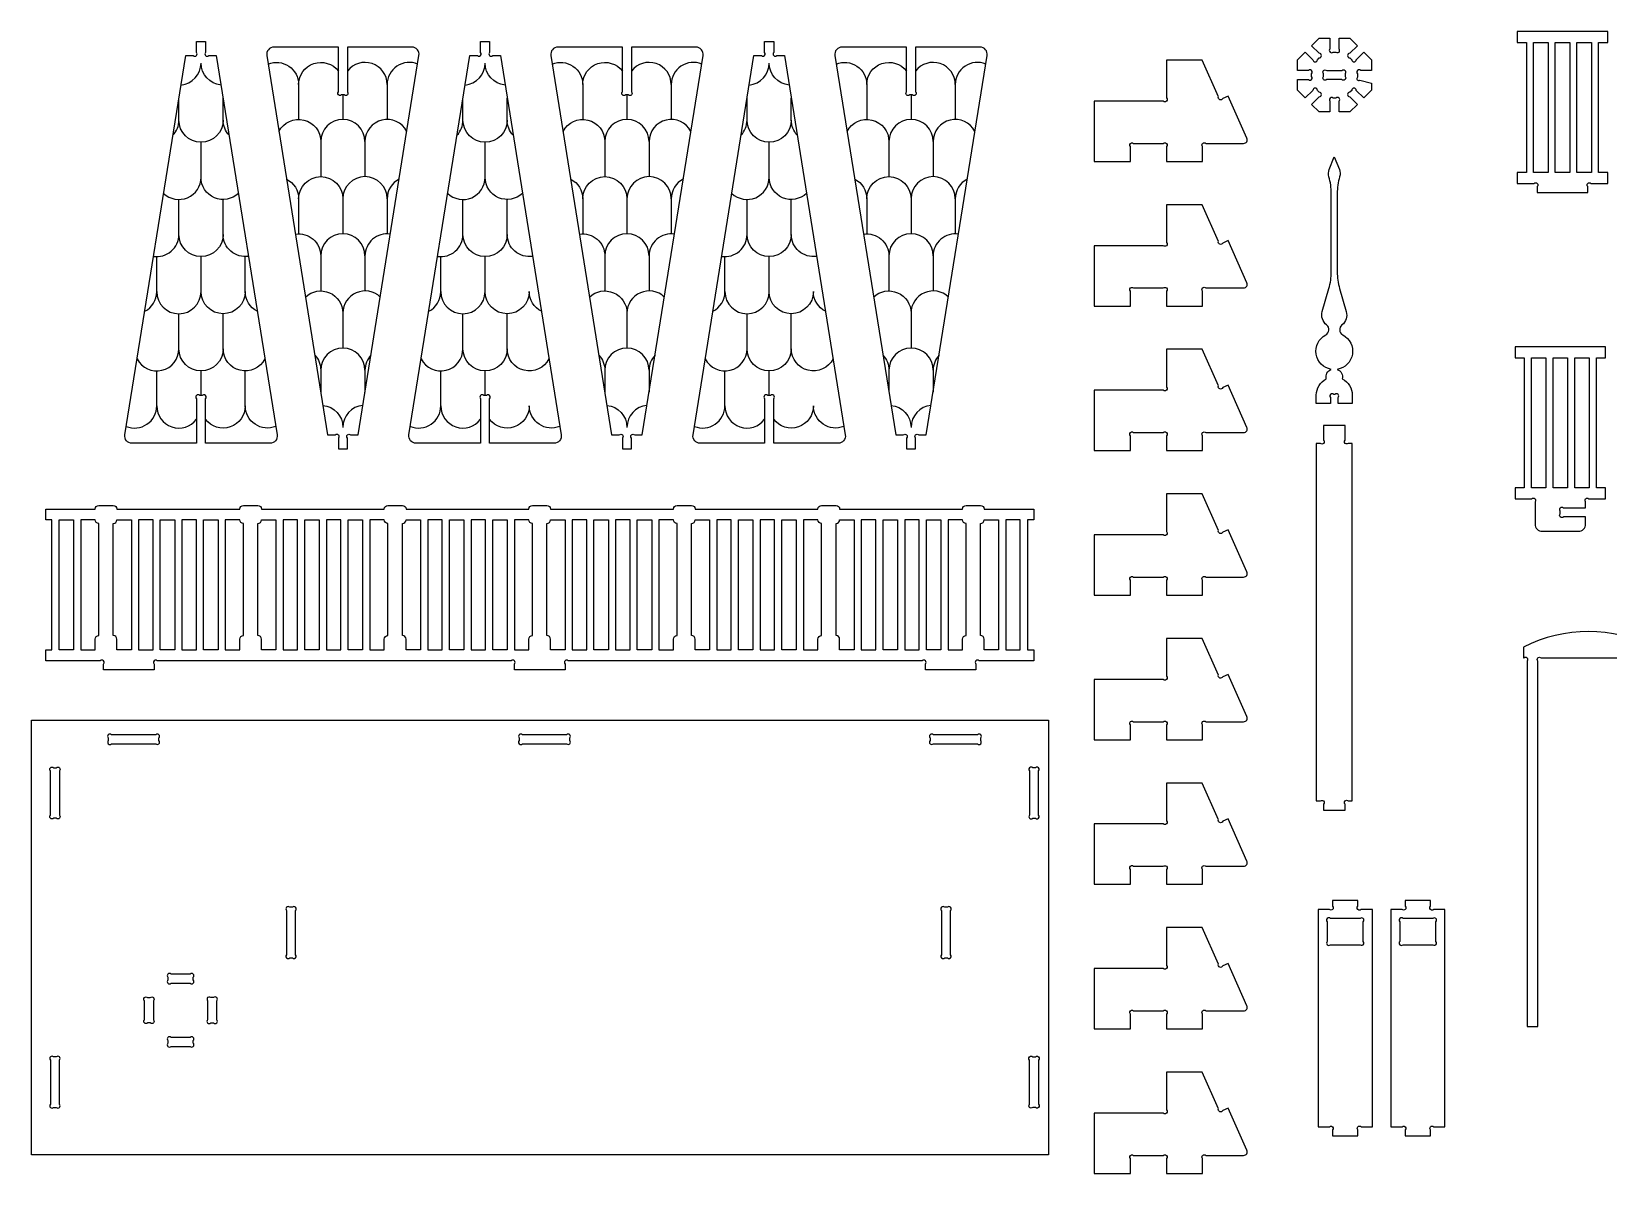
# Model space of a CAD drawing. Extents: x -923 to 1153, y -842 to 974.
# Drawn here: x -890 to -366, y 593 to 972 of the extents above; entities that cross this region are included whole.
import ezdxf

# ---------------------------------------------------------------- set-up
doc = ezdxf.new("R2010")
doc.units = 0
doc.header["$MEASUREMENT"] = 0
doc.layers.get('0').update_dxf_attribs({"linetype": 'CONTINUOUS'})

msp = doc.modelspace()

# ---------------------------------------------------------------- linework, layer by layer
for points in [[(-838.48, 964.34), (-835.96, 964.34, 1), (-834.9, 965.41), (-834.9, 968.97), (-831.9, 968.97), (-831.9, 965.41, 1), (-830.84, 964.34), (-828.32, 964.34), (-808.13, 838.41, -0.464243), (-810.49, 835.61), (-831.9, 835.61), (-831.9, 850.41, 1), (-832.96, 851.48), (-833.84, 851.48, 1), (-834.9, 850.41), (-834.9, 835.61), (-856.3, 835.61, -0.464243), (-858.67, 838.41)], [(-744.14, 964.34), (-741.62, 964.34, 1), (-740.56, 965.41), (-740.56, 968.97), (-737.56, 968.97), (-737.56, 965.41, 1), (-736.5, 964.34), (-733.98, 964.34), (-713.79, 838.41, -0.464243), (-716.16, 835.61), (-737.56, 835.61), (-737.56, 850.41, 1), (-738.62, 851.48), (-739.5, 851.48, 1), (-740.56, 850.41), (-740.56, 835.61), (-761.97, 835.61, -0.464243), (-764.33, 838.41)], [(-649.81, 964.34), (-647.29, 964.34, 1), (-646.23, 965.41), (-646.23, 968.97), (-643.23, 968.97), (-643.23, 965.41, 1), (-642.16, 964.34), (-639.65, 964.34), (-619.46, 838.41, -0.464243), (-621.82, 835.61), (-643.23, 835.61), (-643.23, 850.41, 1), (-644.29, 851.48), (-645.16, 851.48, 1), (-646.23, 850.41), (-646.23, 835.61), (-667.63, 835.61, -0.464243), (-670, 838.41)], [(-449.35, 958.31), (-449.35, 957.19, 1), (-448.56, 956.17), (-444.72, 955.15), (-444.72, 952.8), (-447.25, 950.26), (-449.78, 952.79, 1), (-451.28, 952.79), (-451.9, 952.17, 1), (-451.9, 950.67), (-449.38, 948.14), (-451.91, 945.61), (-455.49, 945.61), (-455.49, 949.18, 1), (-456.55, 950.24), (-457.42, 950.24, 1), (-458.49, 949.18), (-458.49, 945.61), (-462.07, 945.61), (-464.6, 948.14), (-462.07, 950.67, 1), (-462.07, 952.17), (-462.69, 952.79, 1), (-464.19, 952.79), (-466.72, 950.26), (-469.25, 952.8), (-469.25, 956.38), (-465.68, 956.38, 1), (-464.62, 957.44), (-464.62, 958.31, 1), (-465.68, 959.38), (-469.25, 959.38), (-469.25, 962.96), (-466.72, 965.49), (-464.19, 962.96, 1), (-462.69, 962.96), (-462.07, 963.58, 1), (-462.07, 965.08), (-464.6, 967.61), (-462.07, 970.14), (-458.49, 970.14), (-458.49, 966.57, 1), (-457.42, 965.51), (-456.55, 965.51, 1), (-455.49, 966.57), (-455.49, 970.14), (-451.91, 970.14), (-449.38, 967.61), (-451.9, 965.08, 1), (-451.9, 963.58), (-451.28, 962.96, 1), (-449.78, 962.96), (-447.25, 965.49), (-444.72, 962.96), (-444.72, 959.38), (-448.29, 959.38, 1)], [(-372.88, 918.91), (-372.88, 920.85, -1), (-371.81, 921.91), (-366.28, 921.91), (-366.28, 925.51), (-369.28, 925.51), (-369.28, 968.71), (-366.28, 968.71), (-366.28, 972.31), (-396.28, 972.31), (-396.28, 968.71), (-393.28, 968.71), (-393.28, 925.51), (-396.28, 925.51), (-396.28, 921.91), (-390.74, 921.91, -1), (-389.68, 920.85), (-389.68, 918.91)], [(-791.36, 838.41), (-788.85, 838.41, -1), (-787.79, 837.34), (-787.79, 833.78), (-784.79, 833.78), (-784.79, 837.34, -1), (-783.72, 838.41), (-781.21, 838.41), (-761.01, 964.34, 0.464243), (-763.38, 967.14), (-784.79, 967.14), (-784.79, 952.34, -1), (-785.85, 951.27), (-786.72, 951.27, -1), (-787.79, 952.34), (-787.79, 967.14), (-809.19, 967.14, 0.464243), (-811.56, 964.34)], [(-697.03, 838.41), (-694.51, 838.41, -1), (-693.45, 837.34), (-693.45, 833.78), (-690.45, 833.78), (-690.45, 837.34, -1), (-689.39, 838.41), (-686.87, 838.41), (-666.68, 964.34, 0.464243), (-669.05, 967.14), (-690.45, 967.14), (-690.45, 952.34, -1), (-691.51, 951.27), (-692.39, 951.27, -1), (-693.45, 952.34), (-693.45, 967.14), (-714.85, 967.14, 0.464243), (-717.22, 964.34)], [(-602.69, 838.41), (-600.18, 838.41, -1), (-599.11, 837.34), (-599.11, 833.78), (-596.11, 833.78), (-596.11, 837.34, -1), (-595.05, 838.41), (-592.54, 838.41), (-572.34, 964.34, 0.464243), (-574.71, 967.14), (-596.11, 967.14), (-596.11, 952.34, -1), (-597.18, 951.27), (-598.05, 951.27, -1), (-599.11, 952.34), (-599.11, 967.14), (-620.52, 967.14, 0.464243), (-622.89, 964.34)], [(-512.78, 962.81), (-512.78, 950.27, -1), (-513.84, 949.21), (-536.78, 949.21), (-536.78, 929.18), (-524.78, 929.18), (-524.78, 934.12, -1), (-523.71, 935.18), (-513.84, 935.18, -1), (-512.78, 934.12), (-512.78, 929.18), (-500.78, 929.18), (-500.78, 934.12, -1), (-499.71, 935.18), (-487.16, 935.18, 0.543691), (-486.07, 936.88), (-492.35, 950.89), (-494.12, 950.1, -1), (-495.52, 950.64), (-500.97, 962.81)], [(-459.57, 959.38), (-454.56, 959.38, -1), (-453.5, 958.31), (-453.5, 957.44, -1), (-454.56, 956.38), (-459.57, 956.38, -1), (-460.63, 957.44), (-460.63, 958.31, -1)], [(-454.22, 871.58, -0.718799), (-456.07, 860.16, -0.374013), (-454.4, 856.98, -0.284044), (-451.1, 851.64), (-451.1, 848.85), (-455.82, 848.85), (-455.82, 850.79, 1), (-456.89, 851.85), (-457.25, 851.85, 1), (-458.31, 850.79), (-458.31, 848.85), (-463.03, 848.85), (-463.03, 851.64, -0.284044), (-459.73, 856.98, -0.374013), (-458.06, 860.16, -0.718799), (-459.91, 871.58, 0.544401), (-459.61, 874.9, -0.306065), (-461.05, 879.31), (-458.83, 887.03, 0.070039), (-458.06, 892.52), (-458.06, 918.55, 0.071071), (-458.86, 924.12, -0.166187), (-458.75, 926.48), (-457.07, 930.75), (-455.38, 926.48, -0.166187), (-455.28, 924.12, 0.071071), (-456.07, 918.55), (-456.07, 892.52, 0.070039), (-455.3, 887.03), (-453.08, 879.31, -0.306065), (-454.52, 874.9, 0.544401)], [(-512.78, 914.81), (-512.78, 902.27, -1), (-513.84, 901.21), (-536.78, 901.21), (-536.78, 881.18), (-524.78, 881.18), (-524.78, 886.12, -1), (-523.71, 887.18), (-513.84, 887.18, -1), (-512.78, 886.12), (-512.78, 881.18), (-500.78, 881.18), (-500.78, 886.12, -1), (-499.71, 887.18), (-487.16, 887.18, 0.543691), (-486.07, 888.88), (-492.35, 902.89), (-494.12, 902.1, -1), (-495.52, 902.64), (-500.97, 914.81)], [(-512.78, 866.81), (-512.78, 854.27, -1), (-513.84, 853.21), (-536.78, 853.21), (-536.78, 833.18), (-524.78, 833.18), (-524.78, 838.12, -1), (-523.71, 839.18), (-513.84, 839.18, -1), (-512.78, 838.12), (-512.78, 833.18), (-500.78, 833.18), (-500.78, 838.12, -1), (-499.71, 839.18), (-487.16, 839.18, 0.543691), (-486.07, 840.88), (-492.35, 854.89), (-494.12, 854.1, -1), (-495.52, 854.64), (-500.97, 866.81)], [(-397.01, 817.18), (-391.47, 817.18, -1), (-390.41, 816.12), (-390.41, 808.78, 0.414214), (-388.01, 806.38), (-376.01, 806.38, 0.414214), (-373.61, 808.78), (-373.61, 811.18), (-380.95, 811.18, -1), (-382.01, 812.24), (-382.01, 813.12, -1), (-380.95, 814.18), (-373.61, 814.18), (-373.61, 816.12, -1), (-372.55, 817.18), (-367.01, 817.18), (-367.01, 820.78), (-370.01, 820.78), (-370.01, 863.98), (-367.01, 863.98), (-367.01, 867.58), (-397.01, 867.58), (-397.01, 863.98), (-394.01, 863.98), (-394.01, 820.78), (-397.01, 820.78)], [(-451.1, 835.57), (-452.44, 835.57, -1), (-453.5, 836.63), (-453.5, 841.57), (-460.63, 841.57), (-460.63, 836.63, -1), (-461.69, 835.57), (-463.03, 835.57), (-463.03, 716.85), (-461.69, 716.85, -1), (-460.63, 715.79), (-460.63, 713.85), (-453.5, 713.85), (-453.5, 715.79, -1), (-452.44, 716.85), (-451.1, 716.85)], [(-512.78, 818.81), (-512.78, 806.27, -1), (-513.84, 805.21), (-536.78, 805.21), (-536.78, 785.18), (-524.78, 785.18), (-524.78, 790.12, -1), (-523.71, 791.18), (-513.84, 791.18, -1), (-512.78, 790.12), (-512.78, 785.18), (-500.78, 785.18), (-500.78, 790.12, -1), (-499.71, 791.18), (-487.16, 791.18, 0.543691), (-486.07, 792.88), (-492.35, 806.89), (-494.12, 806.1, -1), (-495.52, 806.64), (-500.97, 818.81)], [(-556.86, 763.39), (-575, 763.39, 1), (-576.06, 762.33), (-576.06, 760.39), (-592.86, 760.39), (-592.86, 762.33, 1), (-593.92, 763.39), (-711.46, 763.39, 1), (-712.52, 762.33), (-712.52, 760.39), (-729.32, 760.39), (-729.32, 762.33, 1), (-730.38, 763.39), (-847.92, 763.39, 1), (-848.98, 762.33), (-848.98, 760.39), (-865.78, 760.39), (-865.78, 762.33, 1), (-866.84, 763.39), (-884.98, 763.39), (-884.98, 766.99), (-882.92, 766.99), (-882.92, 810.19), (-884.98, 810.19), (-884.98, 813.79), (-868.52, 813.79, -0.414214), (-867.32, 814.99), (-862.52, 814.99, -0.414214), (-861.32, 813.79), (-820.52, 813.79, -0.414214), (-819.32, 814.99), (-814.52, 814.99, -0.414214), (-813.32, 813.79), (-772.52, 813.79, -0.414214), (-771.32, 814.99), (-766.52, 814.99, -0.414214), (-765.32, 813.79), (-724.52, 813.79, -0.414214), (-723.32, 814.99), (-718.52, 814.99, -0.414214), (-717.32, 813.79), (-676.52, 813.79, -0.414214), (-675.32, 814.99), (-670.52, 814.99, -0.414214), (-669.32, 813.79), (-628.52, 813.79, -0.414214), (-627.32, 814.99), (-622.52, 814.99, -0.414214), (-621.32, 813.79), (-580.52, 813.79, -0.414214), (-579.32, 814.99), (-574.52, 814.99, -0.414214), (-573.32, 813.79), (-556.86, 813.79), (-556.86, 810.19), (-558.92, 810.19), (-558.92, 766.99), (-556.86, 766.99)], [(-867.32, 771.79), (-867.32, 808.99, -0.414214), (-868.52, 810.19), (-873.32, 810.19), (-873.32, 766.99), (-868.52, 766.99), (-868.52, 770.59, -0.414214)], [(-862.52, 771.79), (-862.52, 808.99, 0.414214), (-861.32, 810.19), (-856.52, 810.19), (-856.52, 766.99), (-861.32, 766.99), (-861.32, 770.59, 0.414214)], [(-820.52, 766.99), (-820.52, 770.59, -0.414214), (-819.32, 771.79), (-819.32, 808.99, -0.414214), (-820.52, 810.19), (-825.32, 810.19), (-825.32, 766.99)], [(-813.32, 766.99), (-813.32, 770.59, 0.414214), (-814.52, 771.79), (-814.52, 808.99, 0.414214), (-813.32, 810.19), (-808.52, 810.19), (-808.52, 766.99)], [(-771.32, 771.79), (-771.32, 808.99, -0.414214), (-772.52, 810.19), (-777.32, 810.19), (-777.32, 766.99), (-772.52, 766.99), (-772.52, 770.59, -0.414214)], [(-766.52, 771.79), (-766.52, 808.99, 0.414214), (-765.32, 810.19), (-760.52, 810.19), (-760.52, 766.99), (-765.32, 766.99), (-765.32, 770.59, 0.414214)], [(-724.52, 766.99), (-724.52, 770.59, -0.414214), (-723.32, 771.79), (-723.32, 808.99, -0.414214), (-724.52, 810.19), (-729.32, 810.19), (-729.32, 766.99)], [(-717.32, 766.99), (-717.32, 770.59, 0.414214), (-718.52, 771.79), (-718.52, 808.99, 0.414214), (-717.32, 810.19), (-712.52, 810.19), (-712.52, 766.99)], [(-675.32, 771.79), (-675.32, 808.99, -0.414214), (-676.52, 810.19), (-681.32, 810.19), (-681.32, 766.99), (-676.52, 766.99), (-676.52, 770.59, -0.414214)], [(-669.32, 766.99), (-669.32, 770.59, 0.414214), (-670.52, 771.79), (-670.52, 808.99, 0.414214), (-669.32, 810.19), (-664.52, 810.19), (-664.52, 766.99)], [(-627.32, 771.79), (-627.32, 808.99, -0.414214), (-628.52, 810.19), (-633.32, 810.19), (-633.32, 766.99), (-628.52, 766.99), (-628.52, 770.59, -0.414214)], [(-621.32, 766.99), (-621.32, 770.59, 0.414214), (-622.52, 771.79), (-622.52, 808.99, 0.414214), (-621.32, 810.19), (-616.52, 810.19), (-616.52, 766.99)], [(-579.32, 771.79), (-579.32, 808.99, -0.414214), (-580.52, 810.19), (-585.32, 810.19), (-585.32, 766.99), (-580.52, 766.99), (-580.52, 770.59, -0.414214)], [(-573.32, 766.99), (-573.32, 770.59, 0.414214), (-574.52, 771.79), (-574.52, 808.99, 0.414214), (-573.32, 810.19), (-568.52, 810.19), (-568.52, 766.99)], [(-512.78, 770.81), (-512.78, 758.27, -1), (-513.84, 757.21), (-536.78, 757.21), (-536.78, 737.18), (-524.78, 737.18), (-524.78, 742.12, -1), (-523.71, 743.18), (-513.84, 743.18, -1), (-512.78, 742.12), (-512.78, 737.18), (-500.78, 737.18), (-500.78, 742.12, -1), (-499.71, 743.18), (-487.16, 743.18, 0.543691), (-486.07, 744.88), (-492.35, 758.89), (-494.12, 758.1, -1), (-495.52, 758.64), (-500.97, 770.81)], [(-389.46, 641.96), (-389.46, 763.29, -1), (-388.4, 764.36), (-356.92, 764.36, -1), (-355.86, 763.29), (-355.86, 641.96), (-352.26, 641.96), (-352.26, 763.29, -1), (-351.2, 764.36), (-351.06, 764.36), (-351.06, 767.96, 0.238913), (-394.26, 767.96), (-394.26, 764.36), (-394.12, 764.36, -1), (-393.06, 763.29), (-393.06, 641.96)], [(-848.45, 738.83), (-863.13, 738.83, 1), (-864.19, 737.77), (-864.19, 736.9, 1), (-863.13, 735.83), (-848.45, 735.83, 1), (-847.39, 736.9), (-847.39, 737.77, 1)], [(-726.67, 735.83), (-711.99, 735.83, 1), (-710.93, 736.9), (-710.93, 737.77, 1), (-711.99, 738.83), (-726.67, 738.83, 1), (-727.73, 737.77), (-727.73, 736.9, 1)], [(-575.53, 738.83), (-590.2, 738.83, 1), (-591.27, 737.77), (-591.27, 736.9, 1), (-590.2, 735.83), (-575.53, 735.83, 1), (-574.47, 736.9), (-574.47, 737.77, 1)], [(-880.39, 726.84), (-880.39, 712.16, -1), (-881.45, 711.1), (-882.33, 711.1, -1), (-883.39, 712.16), (-883.39, 726.84, -1), (-882.33, 727.9), (-881.45, 727.9, -1)], [(-558.27, 726.84), (-558.27, 712.16, 1), (-557.2, 711.1), (-556.33, 711.1, 1), (-555.27, 712.16), (-555.27, 726.84, 1), (-556.33, 727.9), (-557.2, 727.9, 1)], [(-512.78, 722.81), (-512.78, 710.27, -1), (-513.84, 709.21), (-536.78, 709.21), (-536.78, 689.18), (-524.78, 689.18), (-524.78, 694.12, -1), (-523.71, 695.18), (-513.84, 695.18, -1), (-512.78, 694.12), (-512.78, 689.18), (-500.78, 689.18), (-500.78, 694.12, -1), (-499.71, 695.18), (-487.16, 695.18, 0.543691), (-486.07, 696.88), (-492.35, 710.89), (-494.12, 710.1, -1), (-495.52, 710.64), (-500.97, 722.81)], [(-805, 680.5), (-805, 665.82, 1), (-803.94, 664.76), (-803.06, 664.76, 1), (-802, 665.82), (-802, 680.5, 1), (-803.06, 681.56), (-803.94, 681.56, 1)], [(-587.5, 680.5), (-587.5, 665.82, 1), (-586.44, 664.76), (-585.56, 664.76, 1), (-584.5, 665.82), (-584.5, 680.5, 1), (-585.56, 681.56), (-586.44, 681.56, 1)], [(-457.62, 683.82), (-457.62, 681.88, -1), (-458.68, 680.82), (-462.42, 680.82), (-462.42, 608.7), (-458.68, 608.7, -1), (-457.62, 607.64), (-457.62, 605.7), (-449.22, 605.7), (-449.22, 607.64, -1), (-448.16, 608.7), (-444.42, 608.7), (-444.42, 680.82), (-448.16, 680.82, -1), (-449.22, 681.88), (-449.22, 683.82)], [(-433.5, 683.82), (-433.5, 681.88, -1), (-434.56, 680.82), (-438.3, 680.82), (-438.3, 608.7), (-434.56, 608.7, -1), (-433.5, 607.64), (-433.5, 605.7), (-425.1, 605.7), (-425.1, 607.64, -1), (-424.04, 608.7), (-420.3, 608.7), (-420.3, 680.82), (-424.04, 680.82, -1), (-425.1, 681.88), (-425.1, 683.82)], [(-459.42, 676.76), (-459.42, 670.19, 1), (-458.36, 669.13), (-448.48, 669.13, 1), (-447.42, 670.19), (-447.42, 676.76, 1), (-448.48, 677.82), (-458.36, 677.82, 1)], [(-435.3, 676.76), (-435.3, 670.19, 1), (-434.24, 669.13), (-424.36, 669.13, 1), (-423.3, 670.19), (-423.3, 676.76, 1), (-424.36, 677.82), (-434.24, 677.82, 1)], [(-512.78, 674.81), (-512.78, 662.27, -1), (-513.84, 661.21), (-536.78, 661.21), (-536.78, 641.18), (-524.78, 641.18), (-524.78, 646.12, -1), (-523.71, 647.18), (-513.84, 647.18, -1), (-512.78, 646.12), (-512.78, 641.18), (-500.78, 641.18), (-500.78, 646.12, -1), (-499.71, 647.18), (-487.16, 647.18, 0.543691), (-486.07, 648.88), (-492.35, 662.89), (-494.12, 662.1, -1), (-495.52, 662.64), (-500.97, 674.81)], [(-843.33, 656.36), (-837.05, 656.36, 1), (-835.99, 657.42), (-835.99, 658.3, 1), (-837.05, 659.36), (-843.33, 659.36, 1), (-844.39, 658.3), (-844.39, 657.42, 1)], [(-849.19, 650.5), (-849.19, 644.22, -1), (-850.25, 643.16), (-851.13, 643.16, -1), (-852.19, 644.22), (-852.19, 650.5, -1), (-851.13, 651.56), (-850.25, 651.56, -1)], [(-831.19, 650.5), (-831.19, 644.22, 1), (-830.13, 643.16), (-829.25, 643.16, 1), (-828.19, 644.22), (-828.19, 650.5, 1), (-829.25, 651.56), (-830.13, 651.56, 1)], [(-837.05, 638.36), (-843.33, 638.36, 1), (-844.39, 637.3), (-844.39, 636.42, 1), (-843.33, 635.36), (-837.05, 635.36, 1), (-835.99, 636.42), (-835.99, 637.3, 1)], [(-883.39, 630.84), (-883.39, 616.16, 1), (-882.33, 615.1), (-881.45, 615.1, 1), (-880.39, 616.16), (-880.39, 630.84, 1), (-881.45, 631.9), (-882.33, 631.9, 1)], [(-555.27, 630.84), (-555.27, 616.16, -1), (-556.33, 615.1), (-557.2, 615.1, -1), (-558.27, 616.16), (-558.27, 630.84, -1), (-557.2, 631.9), (-556.33, 631.9, -1)], [(-512.78, 626.81), (-512.78, 614.27, -1), (-513.84, 613.21), (-536.78, 613.21), (-536.78, 593.18), (-524.78, 593.18), (-524.78, 598.12, -1), (-523.71, 599.18), (-513.84, 599.18, -1), (-512.78, 598.12), (-512.78, 593.18), (-500.78, 593.18), (-500.78, 598.12, -1), (-499.71, 599.18), (-487.16, 599.18, 0.543691), (-486.07, 600.88), (-492.35, 614.89), (-494.12, 614.1, -1), (-495.52, 614.64), (-500.97, 626.81)]]:
    msp.add_lwpolyline(points, format="xyb", close=True)
for points in [[(-390.88, 925.51), (-390.88, 968.71), (-386.08, 968.71), (-386.08, 925.51)], [(-383.68, 925.51), (-383.68, 968.71), (-378.88, 968.71), (-378.88, 925.51)], [(-376.48, 925.51), (-376.48, 968.71), (-371.68, 968.71), (-371.68, 925.51)], [(-391.61, 820.78), (-391.61, 863.98), (-386.81, 863.98), (-386.81, 820.78)], [(-384.41, 820.78), (-384.41, 863.98), (-379.61, 863.98), (-379.61, 820.78)], [(-377.21, 820.78), (-377.21, 863.98), (-372.41, 863.98), (-372.41, 820.78)], [(-880.52, 766.99), (-880.52, 810.19), (-875.72, 810.19), (-875.72, 766.99)], [(-849.32, 766.99), (-849.32, 810.19), (-854.12, 810.19), (-854.12, 766.99)], [(-842.12, 810.19), (-842.12, 766.99), (-846.92, 766.99), (-846.92, 810.19)], [(-834.92, 766.99), (-834.92, 810.19), (-839.72, 810.19), (-839.72, 766.99)], [(-827.72, 810.19), (-827.72, 766.99), (-832.52, 766.99), (-832.52, 810.19)], [(-806.12, 810.19), (-806.12, 766.99), (-801.32, 766.99), (-801.32, 810.19)], [(-798.92, 766.99), (-798.92, 810.19), (-794.12, 810.19), (-794.12, 766.99)], [(-791.72, 810.19), (-791.72, 766.99), (-786.92, 766.99), (-786.92, 810.19)], [(-784.52, 766.99), (-784.52, 810.19), (-779.72, 810.19), (-779.72, 766.99)], [(-753.32, 766.99), (-753.32, 810.19), (-758.12, 810.19), (-758.12, 766.99)], [(-746.12, 810.19), (-746.12, 766.99), (-750.92, 766.99), (-750.92, 810.19)], [(-738.92, 766.99), (-738.92, 810.19), (-743.72, 810.19), (-743.72, 766.99)], [(-731.72, 810.19), (-731.72, 766.99), (-736.52, 766.99), (-736.52, 810.19)], [(-710.12, 810.19), (-710.12, 766.99), (-705.32, 766.99), (-705.32, 810.19)], [(-702.92, 766.99), (-702.92, 810.19), (-698.12, 810.19), (-698.12, 766.99)], [(-695.72, 810.19), (-695.72, 766.99), (-690.92, 766.99), (-690.92, 810.19)], [(-688.52, 766.99), (-688.52, 810.19), (-683.72, 810.19), (-683.72, 766.99)], [(-662.12, 810.19), (-662.12, 766.99), (-657.32, 766.99), (-657.32, 810.19)], [(-654.92, 766.99), (-654.92, 810.19), (-650.12, 810.19), (-650.12, 766.99)], [(-647.72, 810.19), (-647.72, 766.99), (-642.92, 766.99), (-642.92, 810.19)], [(-640.52, 766.99), (-640.52, 810.19), (-635.72, 810.19), (-635.72, 766.99)], [(-614.12, 810.19), (-614.12, 766.99), (-609.32, 766.99), (-609.32, 810.19)], [(-606.92, 766.99), (-606.92, 810.19), (-602.12, 810.19), (-602.12, 766.99)], [(-599.72, 810.19), (-599.72, 766.99), (-594.92, 766.99), (-594.92, 810.19)], [(-592.52, 766.99), (-592.52, 810.19), (-587.72, 810.19), (-587.72, 766.99)], [(-561.32, 766.99), (-561.32, 810.19), (-566.12, 810.19), (-566.12, 766.99)], [(-889.67, 743.63), (-551.98, 743.63), (-551.98, 599.36), (-889.67, 599.36)]]:
    msp.add_lwpolyline(points, close=True)
for points in [[(-840.05, 954.54, 0.386683), (-833.4, 961.86)], [(-826.75, 954.54, -0.386683), (-833.4, 961.86)], [(-811.11, 961.53, -0.533027), (-800.98, 954.73, -0.718135), (-787.79, 959.18)], [(-761.46, 961.53, 0.533027), (-771.59, 954.73, 0.718135), (-784.79, 959.18)], [(-745.71, 954.54, 0.386683), (-739.06, 961.86)], [(-732.41, 954.54, -0.386683), (-739.06, 961.86)], [(-716.77, 961.53, -0.533027), (-706.64, 954.73, -0.718135), (-693.45, 959.18)], [(-667.13, 961.53, 0.533027), (-677.26, 954.73, 0.718135), (-690.45, 959.18)], [(-651.38, 954.54, 0.386683), (-644.73, 961.86)], [(-638.08, 954.54, -0.386683), (-644.73, 961.86)], [(-622.44, 961.53, -0.533027), (-612.31, 954.73, -0.718135), (-599.11, 959.18)], [(-572.79, 961.53, 0.533027), (-582.92, 954.73, 0.718135), (-596.11, 959.18)], [(-842.72, 937.87, 0.190036), (-840.74, 942.88)], [(-824.07, 937.87, -0.190036), (-826.05, 942.88, -1), (-840.74, 942.88)], [(-807.51, 939.12, -0.786796), (-793.63, 935.76)], [(-765.06, 939.12, 0.786796), (-778.94, 935.76, 1), (-793.63, 935.76)], [(-748.39, 937.87, 0.190036), (-746.41, 942.88)], [(-729.74, 937.87, -0.190036), (-731.72, 942.88, -1), (-746.41, 942.88)], [(-713.18, 939.12, -0.786796), (-699.3, 935.76)], [(-670.72, 939.12, 0.786796), (-684.6, 935.76, 1), (-699.3, 935.76)], [(-654.05, 937.87, 0.190036), (-652.07, 942.88)], [(-635.4, 937.87, -0.190036), (-637.38, 942.88, -1), (-652.07, 942.88)], [(-618.84, 939.12, -0.786796), (-604.96, 935.76)], [(-576.39, 939.12, 0.786796), (-590.27, 935.76, 1), (-604.96, 935.76)], [(-845.81, 918.59, 0.659483), (-833.4, 923.91)], [(-820.98, 918.59, -0.659483), (-833.4, 923.91)], [(-804.98, 923.33, -0.281609), (-800.98, 916.79, -1), (-786.29, 916.79)], [(-767.59, 923.33, 0.281609), (-771.59, 916.79, 1), (-786.29, 916.79)], [(-751.48, 918.59, 0.659483), (-739.06, 923.91)], [(-726.65, 918.59, -0.659483), (-739.06, 923.91)], [(-710.64, 923.33, -0.281609), (-706.64, 916.79, -1), (-691.95, 916.79)], [(-673.26, 923.33, 0.281609), (-677.26, 916.79, 1), (-691.95, 916.79)], [(-657.14, 918.59, 0.659483), (-644.73, 923.91)], [(-632.31, 918.59, -0.659483), (-644.73, 923.91)], [(-616.31, 923.33, -0.281609), (-612.31, 916.79, -1), (-597.61, 916.79)], [(-578.92, 923.33, 0.281609), (-582.92, 916.79, 1), (-597.61, 916.79)], [(-849.17, 897.67, 0.457939), (-840.74, 904.94)], [(-817.63, 897.67, -0.457939), (-826.05, 904.94, -1), (-840.74, 904.94)], [(-802.05, 905.08, -0.457939), (-793.63, 897.81)], [(-770.52, 905.08, 0.457939), (-778.94, 897.81, 1), (-793.63, 897.81)], [(-754.83, 897.67, 0.457939), (-746.41, 904.94)], [(-723.29, 897.67, -0.457939), (-731.72, 904.94, -1), (-746.41, 904.94)], [(-707.72, 905.08, -0.457939), (-699.3, 897.81)], [(-676.18, 905.08, 0.457939), (-684.6, 897.81, 1), (-699.3, 897.81)], [(-660.5, 897.67, 0.457939), (-652.07, 904.94)], [(-628.96, 897.67, -0.457939), (-637.38, 904.94, -1), (-652.07, 904.94)], [(-613.38, 905.08, -0.457939), (-604.96, 897.81)], [(-581.85, 905.08, 0.457939), (-590.27, 897.81, 1), (-604.96, 897.81)], [(-852.09, 879.42, 0.281609), (-848.09, 885.96, 1), (-833.4, 885.96)], [(-814.7, 879.42, -0.281609), (-818.7, 885.96, -1), (-833.4, 885.96)], [(-798.7, 884.16, -0.659483), (-786.29, 878.84)], [(-773.87, 884.16, 0.659483), (-786.29, 878.84)], [(-757.76, 879.42, 0.281609), (-753.76, 885.96, 1), (-739.06, 885.96)], [(-720.37, 879.42, -0.281609), (-724.37, 885.96, -1), (-739.06, 885.96)], [(-704.36, 884.16, -0.659483), (-691.95, 878.84)], [(-679.54, 884.16, 0.659483), (-691.95, 878.84)], [(-663.42, 879.42, 0.281609), (-659.42, 885.96, 1), (-644.73, 885.96)], [(-626.03, 879.42, -0.281609), (-630.03, 885.96, -1), (-644.73, 885.96)], [(-610.03, 884.16, -0.659483), (-597.61, 878.84)], [(-585.2, 884.16, 0.659483), (-597.61, 878.84)], [(-854.62, 863.63, 0.786796), (-840.74, 866.99)], [(-812.17, 863.63, -0.786796), (-826.05, 866.99, -1), (-840.74, 866.99)], [(-795.61, 864.88, -0.190036), (-793.63, 859.87)], [(-776.96, 864.88, 0.190036), (-778.94, 859.87, 1), (-793.63, 859.87)], [(-760.29, 863.63, 0.786796), (-746.41, 866.99)], [(-717.84, 863.63, -0.786796), (-731.72, 866.99, -1), (-746.41, 866.99)], [(-701.27, 864.88, -0.190036), (-699.3, 859.87)], [(-682.63, 864.88, 0.190036), (-684.6, 859.87, 1), (-699.3, 859.87)], [(-665.95, 863.63, 0.786796), (-652.07, 866.99)], [(-623.5, 863.63, -0.786796), (-637.38, 866.99, -1), (-652.07, 866.99)], [(-606.94, 864.88, -0.190036), (-604.96, 859.87)], [(-588.29, 864.88, 0.190036), (-590.27, 859.87, 1), (-604.96, 859.87)], [(-858.22, 841.22, 0.533027), (-848.09, 848.02, 0.718135), (-834.9, 843.57)], [(-808.58, 841.22, -0.533027), (-818.7, 848.02, -0.718135), (-831.9, 843.57)], [(-792.94, 848.21, -0.386683), (-786.29, 840.89)], [(-779.63, 848.21, 0.386683), (-786.29, 840.89)], [(-763.88, 841.22, 0.533027), (-753.76, 848.02, 0.718135), (-740.56, 843.57)], [(-714.24, 841.22, -0.533027), (-724.37, 848.02, -0.718135), (-737.56, 843.57)], [(-698.6, 848.21, -0.386683), (-691.95, 840.89)], [(-685.3, 848.21, 0.386683), (-691.95, 840.89)], [(-669.55, 841.22, 0.533027), (-659.42, 848.02, 0.718135), (-646.23, 843.57)], [(-619.91, 841.22, -0.533027), (-630.03, 848.02, -0.718135), (-643.23, 843.57)], [(-604.27, 848.21, -0.386683), (-597.61, 840.89)], [(-590.96, 848.21, 0.386683), (-597.61, 840.89)]]:
    msp.add_lwpolyline(points, format="xyb")
for points in [[(-800.98, 954.73), (-800.98, 943.11)], [(-771.59, 954.73), (-771.59, 943.11)], [(-706.64, 954.73), (-706.64, 943.11)], [(-677.26, 954.73), (-677.26, 943.11)], [(-612.31, 954.73), (-612.31, 943.11)], [(-582.92, 954.73), (-582.92, 943.11)], [(-840.74, 942.88), (-840.74, 950.2)], [(-826.05, 942.88), (-826.05, 950.2)], [(-786.29, 951.27), (-786.29, 943.11)], [(-746.41, 942.88), (-746.41, 950.2)], [(-731.72, 942.88), (-731.72, 950.2)], [(-691.95, 951.27), (-691.95, 943.11)], [(-652.07, 942.88), (-652.07, 950.2)], [(-637.38, 942.88), (-637.38, 950.2)], [(-597.61, 951.27), (-597.61, 943.11)], [(-833.4, 923.91), (-833.4, 935.54)], [(-793.63, 935.76), (-793.63, 924.13)], [(-778.94, 935.76), (-778.94, 924.13)], [(-739.06, 923.91), (-739.06, 935.54)], [(-699.3, 935.76), (-699.3, 924.13)], [(-684.6, 935.76), (-684.6, 924.13)], [(-644.73, 923.91), (-644.73, 935.54)], [(-604.96, 935.76), (-604.96, 924.13)], [(-590.27, 935.76), (-590.27, 924.13)], [(-840.74, 904.94), (-840.74, 916.56)], [(-826.05, 904.94), (-826.05, 916.56)], [(-800.98, 916.79), (-800.98, 905.16)], [(-786.29, 916.79), (-786.29, 905.16)], [(-771.59, 916.79), (-771.59, 905.16)], [(-746.41, 904.94), (-746.41, 916.56)], [(-731.72, 904.94), (-731.72, 916.56)], [(-706.64, 916.79), (-706.64, 905.16)], [(-691.95, 916.79), (-691.95, 905.16)], [(-677.26, 916.79), (-677.26, 905.16)], [(-652.07, 904.94), (-652.07, 916.56)], [(-637.38, 904.94), (-637.38, 916.56)], [(-612.31, 916.79), (-612.31, 905.16)], [(-597.61, 916.79), (-597.61, 905.16)], [(-582.92, 916.79), (-582.92, 905.16)], [(-848.09, 885.96), (-848.09, 897.59)], [(-833.4, 885.96), (-833.4, 897.59)], [(-818.7, 885.96), (-818.7, 897.59)], [(-793.63, 897.81), (-793.63, 886.19)], [(-778.94, 897.81), (-778.94, 886.19)], [(-753.76, 885.96), (-753.76, 897.59)], [(-739.06, 885.96), (-739.06, 897.59)], [(-699.3, 897.81), (-699.3, 886.19)], [(-684.6, 897.81), (-684.6, 886.19)], [(-659.42, 885.96), (-659.42, 897.59)], [(-644.73, 885.96), (-644.73, 897.59)], [(-604.96, 897.81), (-604.96, 886.19)], [(-590.27, 897.81), (-590.27, 886.19)], [(-840.74, 866.99), (-840.74, 878.62)], [(-826.05, 866.99), (-826.05, 878.62)], [(-786.29, 878.84), (-786.29, 867.21)], [(-746.41, 866.99), (-746.41, 878.62)], [(-731.72, 866.99), (-731.72, 878.62)], [(-691.95, 878.84), (-691.95, 867.21)], [(-652.07, 866.99), (-652.07, 878.62)], [(-637.38, 866.99), (-637.38, 878.62)], [(-597.61, 878.84), (-597.61, 867.21)], [(-848.09, 848.02), (-848.09, 859.64)], [(-833.4, 851.48), (-833.4, 859.64)], [(-818.7, 848.02), (-818.7, 859.64)], [(-793.63, 859.87), (-793.63, 852.55)], [(-778.94, 859.87), (-778.94, 852.55)], [(-753.76, 848.02), (-753.76, 859.64)], [(-739.06, 851.48), (-739.06, 859.64)], [(-699.3, 859.87), (-699.3, 852.55)], [(-684.6, 859.87), (-684.6, 852.55)], [(-659.42, 848.02), (-659.42, 859.64)], [(-644.73, 851.48), (-644.73, 859.64)], [(-604.96, 859.87), (-604.96, 852.55)], [(-590.27, 859.87), (-590.27, 852.55)]]:
    msp.add_lwpolyline(points)

doc.saveas('drawing.dxf')
